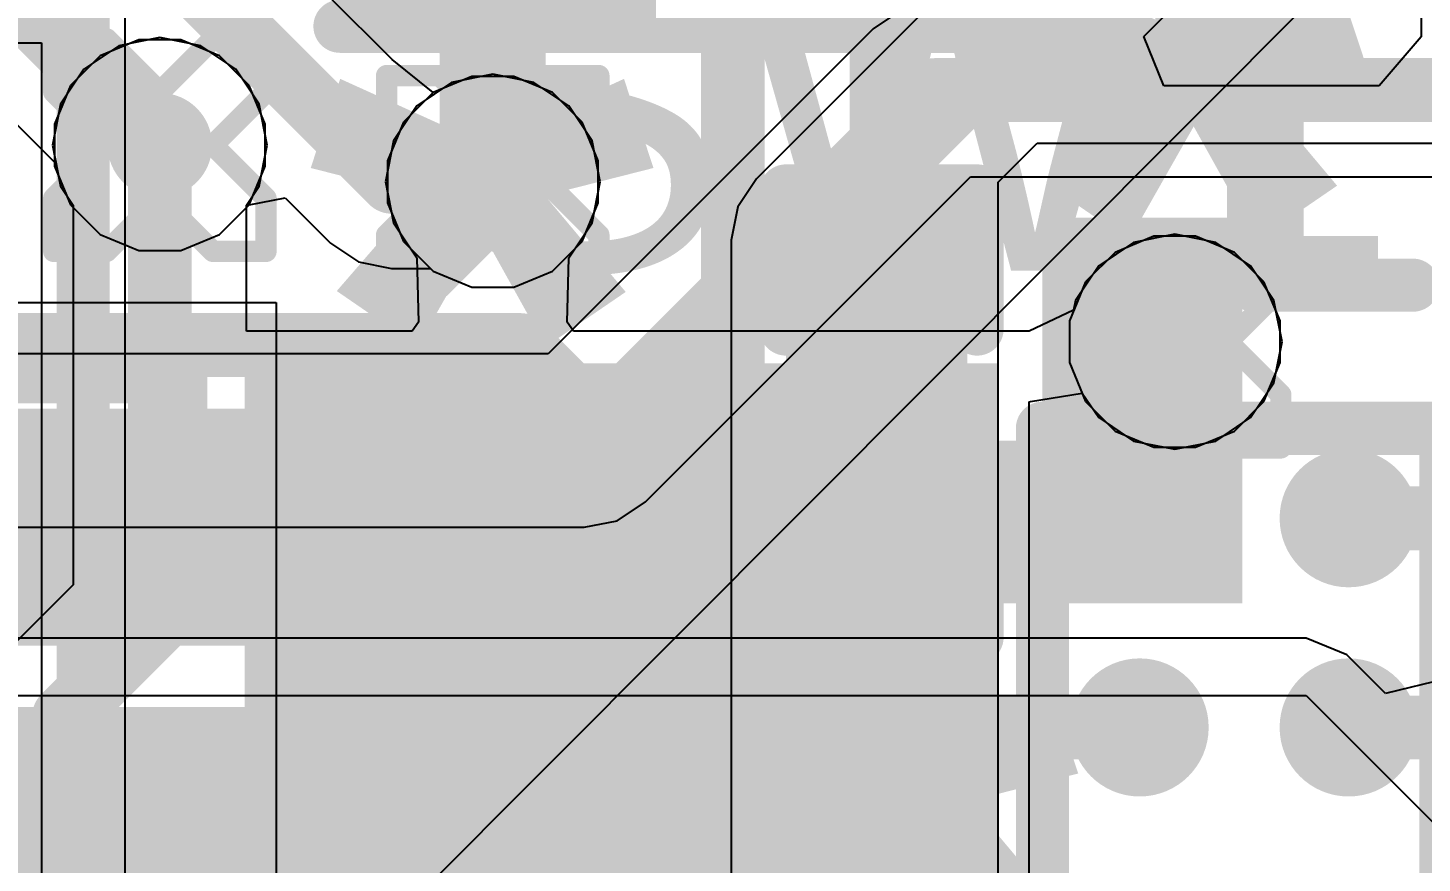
# Model space of a CAD drawing. Header units: inches. Extents: x 3 to 215, y 2 to 215.
# Drawn here: x 3.6196 to 3.7509, y 3.1812 to 3.2598 of the extents above; entities that cross this region are included whole.
import ezdxf

# ---------------------------------------------------------------- set-up
doc = ezdxf.new("R2010")
doc.units = ezdxf.units.IN
doc.header["$MEASUREMENT"] = 0
for name, color, linetype in [('Board_Outline', 56, 'Continuous'), ('Bottom Layer', 5, 'Continuous'), ('Bottom Overlay', 54, 'Continuous'), ('Bottom Paste', 16, 'Continuous'), ('Bottom Solder', 6, 'Continuous'), ('Drill Drawing', 1, 'Continuous'), ('Layer 1', 16, 'Continuous'), ('Layer 2', 76, 'Continuous'), ('Top Layer', 1, 'Continuous'), ('Top Overlay', 2, 'Continuous'), ('Top Paste', 8, 'Continuous'), ('Top Solder', 216, 'Continuous'), ('Via Holes', 16, 'Continuous')]:
    doc.layers.add(name, color=color, linetype=linetype)
doc.styles.add('Arial', font='', dxfattribs={"height": 0.2})
doc.styles.add('Arial_Bold', font='', dxfattribs={"height": 0.2})
doc.styles.get('Arial').set_extended_font_data('Arial')
doc.styles.get('Arial_Bold').set_extended_font_data('Arial', bold=True)

# ---------------------------------------------------------------- blocks, each defined once
blk = doc.blocks.new('TYPEC_312DSS_ACP16_1')
at = {"layer": 'Top Layer'}
blk.add_hatch(color=1, dxfattribs=at).paths.add_polyline_path([(0.16339, 0.03808), (0.16339, 0.10501), (0.23031, 0.10501), (0.23031, 0.03808)])
at = {"layer": 'Top Paste'}
blk.add_hatch(color=8, dxfattribs=at).paths.add_polyline_path([(0.16339, 0.03808), (0.16339, 0.10501), (0.23031, 0.10501), (0.23031, 0.03808)])
at = {"layer": 'Top Solder'}
blk.add_hatch(color=216, dxfattribs=at).paths.add_polyline_path([(0.16142, 0.03612), (0.16142, 0.10698), (0.23228, 0.10698), (0.23228, 0.03612)])
blk = doc.blocks.new('R_667799_3')
at = {"layer": 'Top Overlay'}
for points in [[(0.069, -0.084, 0.005, 0.005, 0), (0.069, -0.069, 0.005, 0.005, 0)], [(0.069, -0.084, 0.005, 0.005, 0), (-0.069, -0.084, 0.005, 0.005, 0)]]:
    blk.add_lwpolyline(points, format="xyseb", dxfattribs=at)
for points in [[(0.06775, -0.069, 0.0025, 0.0025, 1), (0.07025, -0.069, 0.0025, 0.0025, 1)], [(0.06775, -0.084, 0.0025, 0.0025, 1), (0.07025, -0.084, 0.0025, 0.0025, 1)], [(0.06775, -0.084, 0.0025, 0.0025, 1), (0.07025, -0.084, 0.0025, 0.0025, 1)]]:
    blk.add_lwpolyline(points, format="xyseb", close=True, dxfattribs=at)
blk = doc.blocks.new('S____SOT_6_B_6')
at = {"layer": 'Bottom Overlay'}
blk.add_lwpolyline([(0.028, 0.061, 0.005, 0.005, 0), (-0.032, 0.061, 0.005, 0.005, 0)], format="xyseb", dxfattribs=at)
for points in [[(-0.03325, 0.061, 0.0025, 0.0025, 1), (-0.03075, 0.061, 0.0025, 0.0025, 1)], [(0.02675, 0.061, 0.0025, 0.0025, 1), (0.02925, 0.061, 0.0025, 0.0025, 1)]]:
    blk.add_lwpolyline(points, format="xyseb", close=True, dxfattribs=at)
blk = doc.blocks.new('8_DSBGA_B_7')
at = {"layer": 'Bottom Layer'}
h = blk.add_hatch(color=5, dxfattribs=at)
edge = h.paths.add_edge_path()
edge.add_arc((-0.00984, -0.00984), 0.00453, 0, 360)
h = blk.add_hatch(color=5, dxfattribs=at)
edge = h.paths.add_edge_path()
edge.add_arc((0.00984, -0.00984), 0.00453, 0, 360)
h = blk.add_hatch(color=5, dxfattribs=at)
edge = h.paths.add_edge_path()
edge.add_arc((-0.00984, -0.02953), 0.00453, 0, 360)
h = blk.add_hatch(color=5, dxfattribs=at)
edge = h.paths.add_edge_path()
edge.add_arc((0.00984, -0.02953), 0.00453, 0, 360)
at = {"layer": 'Bottom Paste'}
h = blk.add_hatch(color=16, dxfattribs=at)
edge = h.paths.add_edge_path()
edge.add_arc((-0.00984, -0.00984), 0.00453, 0, 360)
h = blk.add_hatch(color=16, dxfattribs=at)
edge = h.paths.add_edge_path()
edge.add_arc((0.00984, -0.00984), 0.00453, 0, 360)
h = blk.add_hatch(color=16, dxfattribs=at)
edge = h.paths.add_edge_path()
edge.add_arc((-0.00984, -0.02953), 0.00453, 0, 360)
h = blk.add_hatch(color=16, dxfattribs=at)
edge = h.paths.add_edge_path()
edge.add_arc((0.00984, -0.02953), 0.00453, 0, 360)
at = {"layer": 'Bottom Solder'}
h = blk.add_hatch(color=6, dxfattribs=at)
edge = h.paths.add_edge_path()
edge.add_arc((-0.00984, -0.00984), 0.0065, 0, 360)
h = blk.add_hatch(color=6, dxfattribs=at)
edge = h.paths.add_edge_path()
edge.add_arc((0.00984, -0.00984), 0.0065, 0, 360)
h = blk.add_hatch(color=6, dxfattribs=at)
edge = h.paths.add_edge_path()
edge.add_arc((-0.00984, -0.02953), 0.0065, 0, 360)
h = blk.add_hatch(color=6, dxfattribs=at)
edge = h.paths.add_edge_path()
edge.add_arc((0.00984, -0.02953), 0.0065, 0, 360)
at = {"layer": 'Bottom Overlay'}
for points in [[(-0.019, 0.039, 0.005, 0.005, 0), (-0.019, -0.038, 0.005, 0.005, 0)], [(0.019, 0.039, 0.005, 0.005, 0), (0.019, -0.038, 0.005, 0.005, 0)], [(0.019, -0.038, 0.005, 0.005, 0), (-0.019, -0.038, 0.005, 0.005, 0)]]:
    blk.add_lwpolyline(points, format="xyseb", dxfattribs=at)
for points in [[(-0.02025, -0.038, 0.0025, 0.0025, 1), (-0.01775, -0.038, 0.0025, 0.0025, 1)], [(-0.02025, -0.038, 0.0025, 0.0025, 1), (-0.01775, -0.038, 0.0025, 0.0025, 1)], [(0.01775, -0.038, 0.0025, 0.0025, 1), (0.02025, -0.038, 0.0025, 0.0025, 1)], [(0.01775, -0.038, 0.0025, 0.0025, 1), (0.02025, -0.038, 0.0025, 0.0025, 1)]]:
    blk.add_lwpolyline(points, format="xyseb", close=True, dxfattribs=at)
blk = doc.blocks.new('WSON_6_2_2__B_14')
at = {"layer": 'Bottom Layer'}
for points in [[(0.02953, 0.0315), (0.04724, 0.0315), (0.04724, 0.01969), (0.02953, 0.01969)], [(0.02953, 0.00591), (0.04724, 0.00591), (0.04724, -0.00591), (0.02953, -0.00591)]]:
    blk.add_hatch(color=5, dxfattribs=at).paths.add_polyline_path(points)
at = {"layer": 'Bottom Paste'}
for points in [[(0.02953, 0.0315), (0.04724, 0.0315), (0.04724, 0.01969), (0.02953, 0.01969)], [(0.02953, 0.00591), (0.04724, 0.00591), (0.04724, -0.00591), (0.02953, -0.00591)]]:
    blk.add_hatch(color=16, dxfattribs=at).paths.add_polyline_path(points)
at = {"layer": 'Bottom Solder'}
for points in [[(0.02553, 0.0355), (0.05124, 0.0355), (0.05124, 0.01569), (0.02553, 0.01569)], [(0.02553, 0.00991), (0.05124, 0.00991), (0.05124, -0.00991), (0.02553, -0.00991)]]:
    blk.add_hatch(color=6, dxfattribs=at).paths.add_polyline_path(points)
at = {"layer": 'Bottom Overlay'}
for points in [[(-0.041, 0.041, 0.005, 0.005, 0), (0.041, 0.041, 0.005, 0.005, 0)], [(0.041, 0.03706, 0.005, 0.005, 0), (0.041, 0.041, 0.005, 0.005, 0)]]:
    blk.add_lwpolyline(points, format="xyseb", dxfattribs=at)
for points in [[(0.03975, 0.041, 0.0025, 0.0025, 1), (0.04225, 0.041, 0.0025, 0.0025, 1)], [(0.03975, 0.041, 0.0025, 0.0025, 1), (0.04225, 0.041, 0.0025, 0.0025, 1)], [(0.03975, 0.03706, 0.0025, 0.0025, 1), (0.04225, 0.03706, 0.0025, 0.0025, 1)]]:
    blk.add_lwpolyline(points, format="xyseb", close=True, dxfattribs=at)
blk = doc.blocks.new('ESP32_C3_MINI_1_H4_16')
at = {"layer": 'Board_Outline'}
for p, q in [((-0.26378, 0.43701), (-0.26378, -0.22441)), ((-0.25591, -0.21654), (-0.25591, 0.42913)), ((0.25591, -0.21654), (-0.25591, -0.21654))]:
    blk.add_line(p, q, dxfattribs=at)
at = {"layer": 'Top Overlay'}
blk.add_lwpolyline([(-0.25984, -0.22047, 0.005, 0.005, 0), (-0.25984, 0.43307, 0.005, 0.005, 0)], format="xyseb", dxfattribs=at)
at = {"layer": 'Top Solder'}
blk.add_line((-0.10937, 0.04615), (-211.38339, -211.70645), dxfattribs=at)
blk = doc.blocks.new('CAP_0201_B_43')
at = {"layer": 'Bottom Layer'}
for points in [[(-0.01772, 0.00591), (-0.00591, 0.00591), (-0.00591, -0.00591), (-0.01772, -0.00591)], [(0.00591, 0.00591), (0.01772, 0.00591), (0.01772, -0.00591), (0.00591, -0.00591)]]:
    blk.add_hatch(color=5, dxfattribs=at).paths.add_polyline_path(points)
at = {"layer": 'Bottom Paste'}
for points in [[(-0.01772, 0.00591), (-0.00591, 0.00591), (-0.00591, -0.00591), (-0.01772, -0.00591)], [(0.00591, 0.00591), (0.01772, 0.00591), (0.01772, -0.00591), (0.00591, -0.00591)]]:
    blk.add_hatch(color=16, dxfattribs=at).paths.add_polyline_path(points)
at = {"layer": 'Bottom Solder'}
for points in [[(-0.01988, 0.00807), (-0.00374, 0.00807), (-0.00374, -0.00807), (-0.01988, -0.00807)], [(0.00374, 0.00807), (0.01988, 0.00807), (0.01988, -0.00807), (0.00374, -0.00807)]]:
    blk.add_hatch(color=6, dxfattribs=at).paths.add_polyline_path(points)
at = {"layer": 'Bottom Overlay'}
for points in [[(-0.021, -0.009, 0.005, 0.005, 0), (-0.021, 0.009, 0.005, 0.005, 0)], [(-0.008, 0.009, 0.005, 0.005, 0), (-0.021, 0.009, 0.005, 0.005, 0)], [(0.021, 0.009, 0.005, 0.005, 0), (0.008, 0.009, 0.005, 0.005, 0)], [(0.021, -0.009, 0.005, 0.005, 0), (0.021, 0.009, 0.005, 0.005, 0)], [(-0.008, -0.009, 0.005, 0.005, 0), (-0.021, -0.009, 0.005, 0.005, 0)], [(0.021, -0.009, 0.005, 0.005, 0), (0.008, -0.009, 0.005, 0.005, 0)]]:
    blk.add_lwpolyline(points, format="xyseb", dxfattribs=at)
for points in [[(-0.02225, 0.009, 0.0025, 0.0025, 1), (-0.01975, 0.009, 0.0025, 0.0025, 1)], [(-0.02225, 0.009, 0.0025, 0.0025, 1), (-0.01975, 0.009, 0.0025, 0.0025, 1)], [(-0.00925, 0.009, 0.0025, 0.0025, 1), (-0.00675, 0.009, 0.0025, 0.0025, 1)], [(0.00675, 0.009, 0.0025, 0.0025, 1), (0.00925, 0.009, 0.0025, 0.0025, 1)], [(0.01975, 0.009, 0.0025, 0.0025, 1), (0.02225, 0.009, 0.0025, 0.0025, 1)], [(0.01975, 0.009, 0.0025, 0.0025, 1), (0.02225, 0.009, 0.0025, 0.0025, 1)], [(-0.02225, -0.009, 0.0025, 0.0025, 1), (-0.01975, -0.009, 0.0025, 0.0025, 1)], [(-0.02225, -0.009, 0.0025, 0.0025, 1), (-0.01975, -0.009, 0.0025, 0.0025, 1)], [(-0.00925, -0.009, 0.0025, 0.0025, 1), (-0.00675, -0.009, 0.0025, 0.0025, 1)], [(0.00675, -0.009, 0.0025, 0.0025, 1), (0.00925, -0.009, 0.0025, 0.0025, 1)], [(0.01975, -0.009, 0.0025, 0.0025, 1), (0.02225, -0.009, 0.0025, 0.0025, 1)], [(0.01975, -0.009, 0.0025, 0.0025, 1), (0.02225, -0.009, 0.0025, 0.0025, 1)]]:
    blk.add_lwpolyline(points, format="xyseb", close=True, dxfattribs=at)
blk = doc.blocks.new('CAP_0201_B_46')
at = {"layer": 'Bottom Layer'}
for points in [[(-0.01772, 0.00591), (-0.00591, 0.00591), (-0.00591, -0.00591), (-0.01772, -0.00591)], [(0.00591, 0.00591), (0.01772, 0.00591), (0.01772, -0.00591), (0.00591, -0.00591)]]:
    blk.add_hatch(color=5, dxfattribs=at).paths.add_polyline_path(points)
at = {"layer": 'Bottom Paste'}
for points in [[(-0.01772, 0.00591), (-0.00591, 0.00591), (-0.00591, -0.00591), (-0.01772, -0.00591)], [(0.00591, 0.00591), (0.01772, 0.00591), (0.01772, -0.00591), (0.00591, -0.00591)]]:
    blk.add_hatch(color=16, dxfattribs=at).paths.add_polyline_path(points)
at = {"layer": 'Bottom Solder'}
for points in [[(-0.01988, 0.00807), (-0.00374, 0.00807), (-0.00374, -0.00807), (-0.01988, -0.00807)], [(0.00374, 0.00807), (0.01988, 0.00807), (0.01988, -0.00807), (0.00374, -0.00807)]]:
    blk.add_hatch(color=6, dxfattribs=at).paths.add_polyline_path(points)
at = {"layer": 'Bottom Overlay'}
for points in [[(-0.021, 0.009, 0.005, 0.005, 0), (-0.008, 0.009, 0.005, 0.005, 0)], [(-0.021, 0.009, 0.005, 0.005, 0), (-0.021, -0.009, 0.005, 0.005, 0)], [(0.008, 0.009, 0.005, 0.005, 0), (0.021, 0.009, 0.005, 0.005, 0)], [(0.021, 0.009, 0.005, 0.005, 0), (0.021, -0.009, 0.005, 0.005, 0)], [(-0.021, -0.009, 0.005, 0.005, 0), (-0.008, -0.009, 0.005, 0.005, 0)], [(0.008, -0.009, 0.005, 0.005, 0), (0.021, -0.009, 0.005, 0.005, 0)]]:
    blk.add_lwpolyline(points, format="xyseb", dxfattribs=at)
for points in [[(-0.02225, 0.009, 0.0025, 0.0025, 1), (-0.01975, 0.009, 0.0025, 0.0025, 1)], [(-0.02225, 0.009, 0.0025, 0.0025, 1), (-0.01975, 0.009, 0.0025, 0.0025, 1)], [(-0.00925, 0.009, 0.0025, 0.0025, 1), (-0.00675, 0.009, 0.0025, 0.0025, 1)], [(0.00675, 0.009, 0.0025, 0.0025, 1), (0.00925, 0.009, 0.0025, 0.0025, 1)], [(0.01975, 0.009, 0.0025, 0.0025, 1), (0.02225, 0.009, 0.0025, 0.0025, 1)], [(0.01975, 0.009, 0.0025, 0.0025, 1), (0.02225, 0.009, 0.0025, 0.0025, 1)], [(-0.02225, -0.009, 0.0025, 0.0025, 1), (-0.01975, -0.009, 0.0025, 0.0025, 1)], [(-0.02225, -0.009, 0.0025, 0.0025, 1), (-0.01975, -0.009, 0.0025, 0.0025, 1)], [(-0.00925, -0.009, 0.0025, 0.0025, 1), (-0.00675, -0.009, 0.0025, 0.0025, 1)], [(0.00675, -0.009, 0.0025, 0.0025, 1), (0.00925, -0.009, 0.0025, 0.0025, 1)], [(0.01975, -0.009, 0.0025, 0.0025, 1), (0.02225, -0.009, 0.0025, 0.0025, 1)], [(0.01975, -0.009, 0.0025, 0.0025, 1), (0.02225, -0.009, 0.0025, 0.0025, 1)]]:
    blk.add_lwpolyline(points, format="xyseb", close=True, dxfattribs=at)

msp = doc.modelspace()

# ---------------------------------------------------------------- hatches: boundary and pattern name
at = {"layer": 'Bottom Layer'}
h = msp.add_hatch(color=5, dxfattribs=at)
edge = h.paths.add_edge_path()
edge.add_arc((3.63204, 3.24881), 0.00492, 0, 360)
h = msp.add_hatch(color=5, dxfattribs=at)
edge = h.paths.add_edge_path()
edge.add_arc((3.66339, 3.24536), 0.00492, 0, 360)
for points in [[(3.71516, 3.20568), (3.734, 3.20568), (3.734, 3.242), (3.71516, 3.242)], [(3.69401, 3.20568), (3.725, 3.20568), (3.725, 3.221), (3.69401, 3.221)]]:
    msp.add_hatch(color=5, dxfattribs=at).paths.add_polyline_path(points)
h = msp.add_hatch(color=5, dxfattribs=at)
edge = h.paths.add_edge_path()
edge.add_arc((3.72762, 3.23031), 0.00492, 0, 360)
at = {"layer": 'Layer 1'}
h = msp.add_hatch(color=16, dxfattribs=at)
edge = h.paths.add_edge_path()
edge.add_arc((3.63204, 3.24881), 0.00492, 0, 360)
h = msp.add_hatch(color=16, dxfattribs=at)
edge = h.paths.add_edge_path()
edge.add_arc((3.66339, 3.24536), 0.00492, 0, 360)
h = msp.add_hatch(color=16, dxfattribs=at)
edge = h.paths.add_edge_path()
edge.add_arc((3.72762, 3.23031), 0.00492, 0, 360)
at = {"layer": 'Layer 2'}
h = msp.add_hatch(color=76, dxfattribs=at)
edge = h.paths.add_edge_path()
edge.add_arc((3.63204, 3.24881), 0.00492, 0, 360)
h = msp.add_hatch(color=76, dxfattribs=at)
edge = h.paths.add_edge_path()
edge.add_arc((3.66339, 3.24536), 0.00492, 0, 360)
h = msp.add_hatch(color=76, dxfattribs=at)
edge = h.paths.add_edge_path()
edge.add_arc((3.72762, 3.23031), 0.00492, 0, 360)
at = {"layer": 'Top Layer'}
h = msp.add_hatch(color=1, dxfattribs=at)
edge = h.paths.add_edge_path()
edge.add_arc((3.63204, 3.24881), 0.00492, 0, 360)
h = msp.add_hatch(color=1, dxfattribs=at)
edge = h.paths.add_edge_path()
edge.add_arc((3.66339, 3.24536), 0.00492, 0, 360)
h = msp.add_hatch(color=1, dxfattribs=at)
edge = h.paths.add_edge_path()
edge.add_arc((3.72762, 3.23031), 0.00492, 0, 360)
at = {"layer": 'Via Holes'}
h = msp.add_hatch(color=7, dxfattribs=at)
edge = h.paths.add_edge_path()
edge.add_arc((3.63204, 3.24881), 0.00394, 0, 360)
h = msp.add_hatch(color=7, dxfattribs=at)
edge = h.paths.add_edge_path()
edge.add_arc((3.66339, 3.24536), 0.00394, 0, 360)
h = msp.add_hatch(color=7, dxfattribs=at)
edge = h.paths.add_edge_path()
edge.add_arc((3.72762, 3.23031), 0.00394, 0, 360)

# ---------------------------------------------------------------- linework, layer by layer
at = {"layer": 'Bottom Layer'}
for p, q in [((3.537, 3.234), (3.643, 3.234)), ((3.643, 3.234), (3.643, 3.148))]:
    msp.add_line(p, q, dxfattribs=at)
for points in [[(3.686, 3.196, 0.006, 0.006, 0), (3.686, 3.30296, 0.006, 0.006, 0)], [(3.66339, 3.24536, 0.01, 0.01, 0), (3.66339, 3.27814, 0.01, 0.01, 0)], [(3.70001, 3.23531, 0.006, 0.006, 0), (3.70001, 3.26485, 0.006, 0.006, 0)], [(3.616, 3.23, 0.006, 0.006, 0), (3.666, 3.23, 0.006, 0.006, 0)], [(3.666, 3.23, 0.006, 0.006, 0), (3.673, 3.223, 0.006, 0.006, 0)], [(3.72498, 3.22851, 0.006, 0.006, 0), (3.7257, 3.22923, 0.006, 0.006, 0)], [(3.72498, 3.21921, 0.006, 0.006, 0), (3.72498, 3.22851, 0.006, 0.006, 0)], [(3.673, 3.20319, 0.006, 0.006, 0), (3.673, 3.223, 0.006, 0.006, 0)], [(3.7249, 3.21913, 0.006, 0.006, 0), (3.72498, 3.21921, 0.006, 0.006, 0)], [(3.7249, 3.21227, 0.006, 0.006, 0), (3.7249, 3.21913, 0.006, 0.006, 0)], [(3.744, 3.21368, 0.006, 0.006, 0), (3.77032, 3.21368, 0.006, 0.006, 0)], [(3.60728, 3.21159, 0.006, 0.006, 0), (3.62817, 3.21159, 0.006, 0.006, 0)], [(3.62817, 3.21159, 0.006, 0.006, 0), (3.62857, 3.212, 0.006, 0.006, 0)], [(3.63139, 3.21159, 0.006, 0.006, 0), (3.63228, 3.2107, 0.006, 0.006, 0)], [(3.6557, 3.2107, 0.006, 0.006, 0), (3.657, 3.212, 0.006, 0.006, 0)], [(3.70601, 3.21169, 0.006, 0.006, 0), (3.72431, 3.21169, 0.006, 0.006, 0)], [(3.72431, 3.21169, 0.006, 0.006, 0), (3.7249, 3.21227, 0.006, 0.006, 0)], [(3.63228, 3.2107, 0.006, 0.006, 0), (3.6557, 3.2107, 0.006, 0.006, 0)], [(3.656, 3.18619, 0.006, 0.006, 0), (3.673, 3.20319, 0.006, 0.006, 0)], [(3.686, 3.196, 0.006, 0.006, 0), (3.688, 3.194, 0.006, 0.006, 0)], [(3.65441, 3.16041, 0.006, 0.006, 0), (3.688, 3.194, 0.006, 0.006, 0)], [(3.688, 3.194, 0.006, 0.006, 0), (3.72431, 3.194, 0.006, 0.006, 0)], [(3.744, 3.194, 0.006, 0.006, 0), (3.762, 3.194, 0.006, 0.006, 0)], [(3.65609, 3.18609, 0.006, 0.006, 0), (3.657, 3.187, 0.006, 0.006, 0)], [(3.63139, 3.186, 0.006, 0.006, 0), (3.63148, 3.18609, 0.006, 0.006, 0)], [(3.63148, 3.18609, 0.006, 0.006, 0), (3.65609, 3.18609, 0.006, 0.006, 0)]]:
    msp.add_lwpolyline(points, format="xyseb", dxfattribs=at)
for points in [[(3.66089, 3.24536, 0.005, 0.005, 1), (3.66589, 3.24536, 0.005, 0.005, 1)], [(3.69851, 3.23531, 0.003, 0.003, 1), (3.70151, 3.23531, 0.003, 0.003, 1)], [(3.6645, 3.23, 0.003, 0.003, 1), (3.6675, 3.23, 0.003, 0.003, 1)], [(3.6645, 3.23, 0.003, 0.003, 1), (3.6675, 3.23, 0.003, 0.003, 1)], [(3.7242, 3.22923, 0.003, 0.003, 1), (3.7272, 3.22923, 0.003, 0.003, 1)], [(3.72348, 3.22851, 0.003, 0.003, 1), (3.72648, 3.22851, 0.003, 0.003, 1)], [(3.72348, 3.22851, 0.003, 0.003, 1), (3.72648, 3.22851, 0.003, 0.003, 1)], [(3.6715, 3.223, 0.003, 0.003, 1), (3.6745, 3.223, 0.003, 0.003, 1)], [(3.6715, 3.223, 0.003, 0.003, 1), (3.6745, 3.223, 0.003, 0.003, 1)], [(3.7234, 3.21913, 0.003, 0.003, 1), (3.7264, 3.21913, 0.003, 0.003, 1)], [(3.7234, 3.21913, 0.003, 0.003, 1), (3.7264, 3.21913, 0.003, 0.003, 1)], [(3.72348, 3.21921, 0.003, 0.003, 1), (3.72648, 3.21921, 0.003, 0.003, 1)], [(3.72348, 3.21921, 0.003, 0.003, 1), (3.72648, 3.21921, 0.003, 0.003, 1)], [(3.7425, 3.21368, 0.003, 0.003, 1), (3.7455, 3.21368, 0.003, 0.003, 1)], [(3.62667, 3.21159, 0.003, 0.003, 1), (3.62967, 3.21159, 0.003, 0.003, 1)], [(3.62667, 3.21159, 0.003, 0.003, 1), (3.62967, 3.21159, 0.003, 0.003, 1)], [(3.62707, 3.212, 0.003, 0.003, 1), (3.63007, 3.212, 0.003, 0.003, 1)], [(3.62989, 3.21159, 0.003, 0.003, 1), (3.63289, 3.21159, 0.003, 0.003, 1)], [(3.6555, 3.212, 0.003, 0.003, 1), (3.6585, 3.212, 0.003, 0.003, 1)], [(3.70451, 3.21169, 0.003, 0.003, 1), (3.70751, 3.21169, 0.003, 0.003, 1)], [(3.72282, 3.21169, 0.003, 0.003, 1), (3.72581, 3.21169, 0.003, 0.003, 1)], [(3.72282, 3.21169, 0.003, 0.003, 1), (3.72581, 3.21169, 0.003, 0.003, 1)], [(3.7234, 3.21227, 0.003, 0.003, 1), (3.7264, 3.21227, 0.003, 0.003, 1)], [(3.7234, 3.21227, 0.003, 0.003, 1), (3.7264, 3.21227, 0.003, 0.003, 1)], [(3.63078, 3.2107, 0.003, 0.003, 1), (3.63378, 3.2107, 0.003, 0.003, 1)], [(3.63078, 3.2107, 0.003, 0.003, 1), (3.63378, 3.2107, 0.003, 0.003, 1)], [(3.6542, 3.2107, 0.003, 0.003, 1), (3.6572, 3.2107, 0.003, 0.003, 1)], [(3.6542, 3.2107, 0.003, 0.003, 1), (3.6572, 3.2107, 0.003, 0.003, 1)], [(3.6715, 3.20319, 0.003, 0.003, 1), (3.6745, 3.20319, 0.003, 0.003, 1)], [(3.6715, 3.20319, 0.003, 0.003, 1), (3.6745, 3.20319, 0.003, 0.003, 1)], [(3.6845, 3.196, 0.003, 0.003, 1), (3.6875, 3.196, 0.003, 0.003, 1)], [(3.6845, 3.196, 0.003, 0.003, 1), (3.6875, 3.196, 0.003, 0.003, 1)], [(3.6865, 3.194, 0.003, 0.003, 1), (3.6895, 3.194, 0.003, 0.003, 1)], [(3.6865, 3.194, 0.003, 0.003, 1), (3.6895, 3.194, 0.003, 0.003, 1)], [(3.6865, 3.194, 0.003, 0.003, 1), (3.6895, 3.194, 0.003, 0.003, 1)], [(3.72282, 3.194, 0.003, 0.003, 1), (3.72581, 3.194, 0.003, 0.003, 1)], [(3.7425, 3.194, 0.003, 0.003, 1), (3.7455, 3.194, 0.003, 0.003, 1)], [(3.6555, 3.187, 0.003, 0.003, 1), (3.6585, 3.187, 0.003, 0.003, 1)], [(3.62989, 3.186, 0.003, 0.003, 1), (3.63289, 3.186, 0.003, 0.003, 1)], [(3.62998, 3.18609, 0.003, 0.003, 1), (3.63298, 3.18609, 0.003, 0.003, 1)], [(3.62998, 3.18609, 0.003, 0.003, 1), (3.63298, 3.18609, 0.003, 0.003, 1)], [(3.6545, 3.18619, 0.003, 0.003, 1), (3.6575, 3.18619, 0.003, 0.003, 1)], [(3.65459, 3.18609, 0.003, 0.003, 1), (3.65759, 3.18609, 0.003, 0.003, 1)], [(3.65459, 3.18609, 0.003, 0.003, 1), (3.65759, 3.18609, 0.003, 0.003, 1)]]:
    msp.add_lwpolyline(points, format="xyseb", close=True, dxfattribs=at)
at = {"layer": 'Drill Drawing'}
for points in [[(3.62204, 3.25381, 0.002, 0.002, 0), (3.62204, 3.25881, 0.002, 0.002, 0)], [(3.62204, 3.25881, 0.002, 0.002, 0), (3.62704, 3.25881, 0.002, 0.002, 0)], [(3.62704, 3.25881, 0.002, 0.002, 0), (3.63204, 3.25381, 0.002, 0.002, 0)], [(3.63204, 3.25381, 0.002, 0.002, 0), (3.63704, 3.25881, 0.002, 0.002, 0)], [(3.63704, 3.25881, 0.002, 0.002, 0), (3.64204, 3.25881, 0.002, 0.002, 0)], [(3.64204, 3.25381, 0.002, 0.002, 0), (3.64204, 3.25881, 0.002, 0.002, 0)], [(3.65339, 3.25036, 0.002, 0.002, 0), (3.65339, 3.25536, 0.002, 0.002, 0)], [(3.65339, 3.25536, 0.002, 0.002, 0), (3.65839, 3.25536, 0.002, 0.002, 0)], [(3.65839, 3.25536, 0.002, 0.002, 0), (3.66339, 3.25036, 0.002, 0.002, 0)], [(3.66339, 3.25036, 0.002, 0.002, 0), (3.66839, 3.25536, 0.002, 0.002, 0)], [(3.66839, 3.25536, 0.002, 0.002, 0), (3.67339, 3.25536, 0.002, 0.002, 0)], [(3.67339, 3.25036, 0.002, 0.002, 0), (3.67339, 3.25536, 0.002, 0.002, 0)], [(3.62204, 3.25381, 0.002, 0.002, 0), (3.62704, 3.24881, 0.002, 0.002, 0)], [(3.63704, 3.24881, 0.002, 0.002, 0), (3.64204, 3.25381, 0.002, 0.002, 0)], [(3.65339, 3.25036, 0.002, 0.002, 0), (3.65839, 3.24536, 0.002, 0.002, 0)], [(3.66839, 3.24536, 0.002, 0.002, 0), (3.67339, 3.25036, 0.002, 0.002, 0)], [(3.62204, 3.24381, 0.002, 0.002, 0), (3.62704, 3.24881, 0.002, 0.002, 0)], [(3.63704, 3.24881, 0.002, 0.002, 0), (3.64204, 3.24381, 0.002, 0.002, 0)], [(3.65339, 3.24036, 0.002, 0.002, 0), (3.65839, 3.24536, 0.002, 0.002, 0)], [(3.66839, 3.24536, 0.002, 0.002, 0), (3.67339, 3.24036, 0.002, 0.002, 0)], [(3.62204, 3.23881, 0.002, 0.002, 0), (3.62204, 3.24381, 0.002, 0.002, 0)], [(3.62704, 3.23881, 0.002, 0.002, 0), (3.63204, 3.24381, 0.002, 0.002, 0)], [(3.63204, 3.24381, 0.002, 0.002, 0), (3.63704, 3.23881, 0.002, 0.002, 0)], [(3.64204, 3.23881, 0.002, 0.002, 0), (3.64204, 3.24381, 0.002, 0.002, 0)], [(3.65339, 3.23536, 0.002, 0.002, 0), (3.65339, 3.24036, 0.002, 0.002, 0)], [(3.65839, 3.23536, 0.002, 0.002, 0), (3.66339, 3.24036, 0.002, 0.002, 0)], [(3.66339, 3.24036, 0.002, 0.002, 0), (3.66839, 3.23536, 0.002, 0.002, 0)], [(3.67339, 3.23536, 0.002, 0.002, 0), (3.67339, 3.24036, 0.002, 0.002, 0)], [(3.71762, 3.23531, 0.002, 0.002, 0), (3.71762, 3.24031, 0.002, 0.002, 0)], [(3.71762, 3.24031, 0.002, 0.002, 0), (3.72262, 3.24031, 0.002, 0.002, 0)], [(3.72262, 3.24031, 0.002, 0.002, 0), (3.72762, 3.23531, 0.002, 0.002, 0)], [(3.72762, 3.23531, 0.002, 0.002, 0), (3.73262, 3.24031, 0.002, 0.002, 0)], [(3.73262, 3.24031, 0.002, 0.002, 0), (3.73762, 3.24031, 0.002, 0.002, 0)], [(3.73762, 3.23531, 0.002, 0.002, 0), (3.73762, 3.24031, 0.002, 0.002, 0)], [(3.62204, 3.23881, 0.002, 0.002, 0), (3.62704, 3.23881, 0.002, 0.002, 0)], [(3.63704, 3.23881, 0.002, 0.002, 0), (3.64204, 3.23881, 0.002, 0.002, 0)], [(3.65339, 3.23536, 0.002, 0.002, 0), (3.65839, 3.23536, 0.002, 0.002, 0)], [(3.66839, 3.23536, 0.002, 0.002, 0), (3.67339, 3.23536, 0.002, 0.002, 0)], [(3.71762, 3.23531, 0.002, 0.002, 0), (3.72262, 3.23031, 0.002, 0.002, 0)], [(3.73262, 3.23031, 0.002, 0.002, 0), (3.73762, 3.23531, 0.002, 0.002, 0)], [(3.71762, 3.22531, 0.002, 0.002, 0), (3.72262, 3.23031, 0.002, 0.002, 0)], [(3.73262, 3.23031, 0.002, 0.002, 0), (3.73762, 3.22531, 0.002, 0.002, 0)], [(3.71762, 3.22031, 0.002, 0.002, 0), (3.71762, 3.22531, 0.002, 0.002, 0)], [(3.72262, 3.22031, 0.002, 0.002, 0), (3.72762, 3.22531, 0.002, 0.002, 0)], [(3.72762, 3.22531, 0.002, 0.002, 0), (3.73262, 3.22031, 0.002, 0.002, 0)], [(3.73762, 3.22031, 0.002, 0.002, 0), (3.73762, 3.22531, 0.002, 0.002, 0)], [(3.71762, 3.22031, 0.002, 0.002, 0), (3.72262, 3.22031, 0.002, 0.002, 0)], [(3.73262, 3.22031, 0.002, 0.002, 0), (3.73762, 3.22031, 0.002, 0.002, 0)]]:
    msp.add_lwpolyline(points, format="xyseb", dxfattribs=at)
for points in [[(3.62154, 3.25881, 0.001, 0.001, 1), (3.62254, 3.25881, 0.001, 0.001, 1)], [(3.62154, 3.25881, 0.001, 0.001, 1), (3.62254, 3.25881, 0.001, 0.001, 1)], [(3.62654, 3.25881, 0.001, 0.001, 1), (3.62754, 3.25881, 0.001, 0.001, 1)], [(3.62654, 3.25881, 0.001, 0.001, 1), (3.62754, 3.25881, 0.001, 0.001, 1)], [(3.63654, 3.25881, 0.001, 0.001, 1), (3.63754, 3.25881, 0.001, 0.001, 1)], [(3.63654, 3.25881, 0.001, 0.001, 1), (3.63754, 3.25881, 0.001, 0.001, 1)], [(3.64154, 3.25881, 0.001, 0.001, 1), (3.64254, 3.25881, 0.001, 0.001, 1)], [(3.64154, 3.25881, 0.001, 0.001, 1), (3.64254, 3.25881, 0.001, 0.001, 1)], [(3.65289, 3.25536, 0.001, 0.001, 1), (3.65389, 3.25536, 0.001, 0.001, 1)], [(3.65289, 3.25536, 0.001, 0.001, 1), (3.65389, 3.25536, 0.001, 0.001, 1)], [(3.65789, 3.25536, 0.001, 0.001, 1), (3.65889, 3.25536, 0.001, 0.001, 1)], [(3.65789, 3.25536, 0.001, 0.001, 1), (3.65889, 3.25536, 0.001, 0.001, 1)], [(3.66789, 3.25536, 0.001, 0.001, 1), (3.66889, 3.25536, 0.001, 0.001, 1)], [(3.66789, 3.25536, 0.001, 0.001, 1), (3.66889, 3.25536, 0.001, 0.001, 1)], [(3.67289, 3.25536, 0.001, 0.001, 1), (3.67389, 3.25536, 0.001, 0.001, 1)], [(3.67289, 3.25536, 0.001, 0.001, 1), (3.67389, 3.25536, 0.001, 0.001, 1)], [(3.62154, 3.25381, 0.001, 0.001, 1), (3.62254, 3.25381, 0.001, 0.001, 1)], [(3.62154, 3.25381, 0.001, 0.001, 1), (3.62254, 3.25381, 0.001, 0.001, 1)], [(3.63154, 3.25381, 0.001, 0.001, 1), (3.63254, 3.25381, 0.001, 0.001, 1)], [(3.63154, 3.25381, 0.001, 0.001, 1), (3.63254, 3.25381, 0.001, 0.001, 1)], [(3.64154, 3.25381, 0.001, 0.001, 1), (3.64254, 3.25381, 0.001, 0.001, 1)], [(3.64154, 3.25381, 0.001, 0.001, 1), (3.64254, 3.25381, 0.001, 0.001, 1)], [(3.65289, 3.25036, 0.001, 0.001, 1), (3.65389, 3.25036, 0.001, 0.001, 1)], [(3.65289, 3.25036, 0.001, 0.001, 1), (3.65389, 3.25036, 0.001, 0.001, 1)], [(3.66289, 3.25036, 0.001, 0.001, 1), (3.66389, 3.25036, 0.001, 0.001, 1)], [(3.66289, 3.25036, 0.001, 0.001, 1), (3.66389, 3.25036, 0.001, 0.001, 1)], [(3.67289, 3.25036, 0.001, 0.001, 1), (3.67389, 3.25036, 0.001, 0.001, 1)], [(3.67289, 3.25036, 0.001, 0.001, 1), (3.67389, 3.25036, 0.001, 0.001, 1)], [(3.62654, 3.24881, 0.001, 0.001, 1), (3.62754, 3.24881, 0.001, 0.001, 1)], [(3.62654, 3.24881, 0.001, 0.001, 1), (3.62754, 3.24881, 0.001, 0.001, 1)], [(3.63654, 3.24881, 0.001, 0.001, 1), (3.63754, 3.24881, 0.001, 0.001, 1)], [(3.63654, 3.24881, 0.001, 0.001, 1), (3.63754, 3.24881, 0.001, 0.001, 1)], [(3.65789, 3.24536, 0.001, 0.001, 1), (3.65889, 3.24536, 0.001, 0.001, 1)], [(3.65789, 3.24536, 0.001, 0.001, 1), (3.65889, 3.24536, 0.001, 0.001, 1)], [(3.66789, 3.24536, 0.001, 0.001, 1), (3.66889, 3.24536, 0.001, 0.001, 1)], [(3.66789, 3.24536, 0.001, 0.001, 1), (3.66889, 3.24536, 0.001, 0.001, 1)], [(3.62154, 3.24381, 0.001, 0.001, 1), (3.62254, 3.24381, 0.001, 0.001, 1)], [(3.62154, 3.24381, 0.001, 0.001, 1), (3.62254, 3.24381, 0.001, 0.001, 1)], [(3.63154, 3.24381, 0.001, 0.001, 1), (3.63254, 3.24381, 0.001, 0.001, 1)], [(3.63154, 3.24381, 0.001, 0.001, 1), (3.63254, 3.24381, 0.001, 0.001, 1)], [(3.64154, 3.24381, 0.001, 0.001, 1), (3.64254, 3.24381, 0.001, 0.001, 1)], [(3.64154, 3.24381, 0.001, 0.001, 1), (3.64254, 3.24381, 0.001, 0.001, 1)], [(3.65289, 3.24036, 0.001, 0.001, 1), (3.65389, 3.24036, 0.001, 0.001, 1)], [(3.65289, 3.24036, 0.001, 0.001, 1), (3.65389, 3.24036, 0.001, 0.001, 1)], [(3.66289, 3.24036, 0.001, 0.001, 1), (3.66389, 3.24036, 0.001, 0.001, 1)], [(3.66289, 3.24036, 0.001, 0.001, 1), (3.66389, 3.24036, 0.001, 0.001, 1)], [(3.67289, 3.24036, 0.001, 0.001, 1), (3.67389, 3.24036, 0.001, 0.001, 1)], [(3.67289, 3.24036, 0.001, 0.001, 1), (3.67389, 3.24036, 0.001, 0.001, 1)], [(3.71712, 3.24031, 0.001, 0.001, 1), (3.71812, 3.24031, 0.001, 0.001, 1)], [(3.71712, 3.24031, 0.001, 0.001, 1), (3.71812, 3.24031, 0.001, 0.001, 1)], [(3.72212, 3.24031, 0.001, 0.001, 1), (3.72312, 3.24031, 0.001, 0.001, 1)], [(3.72212, 3.24031, 0.001, 0.001, 1), (3.72312, 3.24031, 0.001, 0.001, 1)], [(3.73212, 3.24031, 0.001, 0.001, 1), (3.73312, 3.24031, 0.001, 0.001, 1)], [(3.73212, 3.24031, 0.001, 0.001, 1), (3.73312, 3.24031, 0.001, 0.001, 1)], [(3.73712, 3.24031, 0.001, 0.001, 1), (3.73812, 3.24031, 0.001, 0.001, 1)], [(3.73712, 3.24031, 0.001, 0.001, 1), (3.73812, 3.24031, 0.001, 0.001, 1)], [(3.62154, 3.23881, 0.001, 0.001, 1), (3.62254, 3.23881, 0.001, 0.001, 1)], [(3.62154, 3.23881, 0.001, 0.001, 1), (3.62254, 3.23881, 0.001, 0.001, 1)], [(3.62654, 3.23881, 0.001, 0.001, 1), (3.62754, 3.23881, 0.001, 0.001, 1)], [(3.62654, 3.23881, 0.001, 0.001, 1), (3.62754, 3.23881, 0.001, 0.001, 1)], [(3.63654, 3.23881, 0.001, 0.001, 1), (3.63754, 3.23881, 0.001, 0.001, 1)], [(3.63654, 3.23881, 0.001, 0.001, 1), (3.63754, 3.23881, 0.001, 0.001, 1)], [(3.64154, 3.23881, 0.001, 0.001, 1), (3.64254, 3.23881, 0.001, 0.001, 1)], [(3.64154, 3.23881, 0.001, 0.001, 1), (3.64254, 3.23881, 0.001, 0.001, 1)], [(3.65289, 3.23536, 0.001, 0.001, 1), (3.65389, 3.23536, 0.001, 0.001, 1)], [(3.65289, 3.23536, 0.001, 0.001, 1), (3.65389, 3.23536, 0.001, 0.001, 1)], [(3.65789, 3.23536, 0.001, 0.001, 1), (3.65889, 3.23536, 0.001, 0.001, 1)], [(3.65789, 3.23536, 0.001, 0.001, 1), (3.65889, 3.23536, 0.001, 0.001, 1)], [(3.66789, 3.23536, 0.001, 0.001, 1), (3.66889, 3.23536, 0.001, 0.001, 1)], [(3.66789, 3.23536, 0.001, 0.001, 1), (3.66889, 3.23536, 0.001, 0.001, 1)], [(3.67289, 3.23536, 0.001, 0.001, 1), (3.67389, 3.23536, 0.001, 0.001, 1)], [(3.67289, 3.23536, 0.001, 0.001, 1), (3.67389, 3.23536, 0.001, 0.001, 1)], [(3.71712, 3.23531, 0.001, 0.001, 1), (3.71812, 3.23531, 0.001, 0.001, 1)], [(3.71712, 3.23531, 0.001, 0.001, 1), (3.71812, 3.23531, 0.001, 0.001, 1)], [(3.72712, 3.23531, 0.001, 0.001, 1), (3.72812, 3.23531, 0.001, 0.001, 1)], [(3.72712, 3.23531, 0.001, 0.001, 1), (3.72812, 3.23531, 0.001, 0.001, 1)], [(3.73712, 3.23531, 0.001, 0.001, 1), (3.73812, 3.23531, 0.001, 0.001, 1)], [(3.73712, 3.23531, 0.001, 0.001, 1), (3.73812, 3.23531, 0.001, 0.001, 1)], [(3.72212, 3.23031, 0.001, 0.001, 1), (3.72312, 3.23031, 0.001, 0.001, 1)], [(3.72212, 3.23031, 0.001, 0.001, 1), (3.72312, 3.23031, 0.001, 0.001, 1)], [(3.73212, 3.23031, 0.001, 0.001, 1), (3.73312, 3.23031, 0.001, 0.001, 1)], [(3.73212, 3.23031, 0.001, 0.001, 1), (3.73312, 3.23031, 0.001, 0.001, 1)], [(3.71712, 3.22531, 0.001, 0.001, 1), (3.71812, 3.22531, 0.001, 0.001, 1)], [(3.71712, 3.22531, 0.001, 0.001, 1), (3.71812, 3.22531, 0.001, 0.001, 1)], [(3.72712, 3.22531, 0.001, 0.001, 1), (3.72812, 3.22531, 0.001, 0.001, 1)], [(3.72712, 3.22531, 0.001, 0.001, 1), (3.72812, 3.22531, 0.001, 0.001, 1)], [(3.73712, 3.22531, 0.001, 0.001, 1), (3.73812, 3.22531, 0.001, 0.001, 1)], [(3.73712, 3.22531, 0.001, 0.001, 1), (3.73812, 3.22531, 0.001, 0.001, 1)], [(3.71712, 3.22031, 0.001, 0.001, 1), (3.71812, 3.22031, 0.001, 0.001, 1)], [(3.71712, 3.22031, 0.001, 0.001, 1), (3.71812, 3.22031, 0.001, 0.001, 1)], [(3.72212, 3.22031, 0.001, 0.001, 1), (3.72312, 3.22031, 0.001, 0.001, 1)], [(3.72212, 3.22031, 0.001, 0.001, 1), (3.72312, 3.22031, 0.001, 0.001, 1)], [(3.73212, 3.22031, 0.001, 0.001, 1), (3.73312, 3.22031, 0.001, 0.001, 1)], [(3.73212, 3.22031, 0.001, 0.001, 1), (3.73312, 3.22031, 0.001, 0.001, 1)], [(3.73712, 3.22031, 0.001, 0.001, 1), (3.73812, 3.22031, 0.001, 0.001, 1)], [(3.73712, 3.22031, 0.001, 0.001, 1), (3.73812, 3.22031, 0.001, 0.001, 1)]]:
    msp.add_lwpolyline(points, format="xyseb", close=True, dxfattribs=at)
at = {"layer": 'Layer 1'}
for p, q in [((3.70188, 3.26154), (3.69923, 3.25977)), ((3.69923, 3.25977), (3.66862, 3.22916)), ((3.69923, 3.25977), (3.69923, 3.25977)), ((3.63006, 3.25873), (3.62642, 3.25722)), ((3.63401, 3.25873), (3.63006, 3.25873)), ((3.63766, 3.25722), (3.63401, 3.25873)), ((3.62642, 3.25722), (3.62363, 3.25443)), ((3.64045, 3.25443), (3.63766, 3.25722)), ((3.66142, 3.25528), (3.65777, 3.25377)), ((3.66537, 3.25528), (3.66142, 3.25528)), ((3.66901, 3.25377), (3.66537, 3.25528)), ((3.62363, 3.25443), (3.62212, 3.25078)), ((3.64196, 3.25078), (3.64045, 3.25443)), ((3.65777, 3.25377), (3.65498, 3.25098)), ((3.6718, 3.25098), (3.66901, 3.25377)), ((3.62212, 3.25078), (3.62212, 3.24684)), ((3.64196, 3.24684), (3.64196, 3.25078)), ((3.65498, 3.25098), (3.65347, 3.24734)), ((3.67331, 3.24734), (3.6718, 3.25098)), ((3.65347, 3.24734), (3.65347, 3.24339)), ((3.67331, 3.24339), (3.67331, 3.24734)), ((3.62212, 3.24684), (3.62363, 3.24319)), ((3.64045, 3.24319), (3.64196, 3.24684)), ((3.67777, 3.21523), (3.70838, 3.24584)), ((3.70838, 3.24584), (3.76062, 3.24584)), ((3.62363, 3.24319), (3.62642, 3.2404)), ((3.63766, 3.2404), (3.64045, 3.24319)), ((3.65347, 3.24339), (3.65498, 3.23974)), ((3.6718, 3.23974), (3.67331, 3.24339)), ((3.62642, 3.2404), (3.63006, 3.23889)), ((3.63401, 3.23889), (3.63766, 3.2404)), ((3.65498, 3.23974), (3.65777, 3.23695)), ((3.66901, 3.23695), (3.6718, 3.23974)), ((3.72565, 3.24023), (3.722, 3.23872)), ((3.72959, 3.24023), (3.72565, 3.24023)), ((3.73324, 3.23872), (3.72959, 3.24023)), ((3.63006, 3.23889), (3.63401, 3.23889)), ((3.722, 3.23872), (3.71921, 3.23593)), ((3.73603, 3.23593), (3.73324, 3.23872)), ((3.65777, 3.23695), (3.66142, 3.23544)), ((3.66537, 3.23544), (3.66901, 3.23695)), ((3.71921, 3.23593), (3.7177, 3.23228)), ((3.73754, 3.23228), (3.73603, 3.23593)), ((3.66142, 3.23544), (3.66537, 3.23544)), ((3.7177, 3.23228), (3.7177, 3.22834)), ((3.73754, 3.22834), (3.73754, 3.23228)), ((3.66862, 3.22916), (3.57588, 3.22916)), ((3.7177, 3.22834), (3.71921, 3.22469)), ((3.73603, 3.22469), (3.73754, 3.22834)), ((3.71921, 3.22469), (3.722, 3.2219)), ((3.73324, 3.2219), (3.73603, 3.22469)), ((3.722, 3.2219), (3.72565, 3.22039)), ((3.72959, 3.22039), (3.73324, 3.2219)), ((3.72565, 3.22039), (3.72959, 3.22039)), ((3.67512, 3.21346), (3.67777, 3.21523)), ((3.672, 3.21284), (3.67512, 3.21346)), ((3.60357, 3.21284), (3.672, 3.21284)), ((3.672, 3.21284), (3.672, 3.21284)), ((3.74, 3.20241), (3.60791, 3.20241)), ((3.74383, 3.20083), (3.74, 3.20241)), ((3.74, 3.20241), (3.74, 3.20241)), ((3.74746, 3.19719), (3.74383, 3.20083)), ((3.75315, 3.19857), (3.74746, 3.19719)), ((3.60791, 3.197), (3.74, 3.197)), ((3.74, 3.197), (3.762, 3.175))]:
    msp.add_line(p, q, dxfattribs=at)
for points in [[(3.672, 3.221, 0.006, 0.006, 0), (3.705, 3.254, 0.006, 0.006, 0)], [(3.705, 3.254, 0.006, 0.006, 0), (3.764, 3.254, 0.006, 0.006, 0)], [(3.5725, 3.221, 0.006, 0.006, 0), (3.672, 3.221, 0.006, 0.006, 0)]]:
    msp.add_lwpolyline(points, format="xyseb", dxfattribs=at)
for points in [[(3.7035, 3.254, 0.003, 0.003, 1), (3.7065, 3.254, 0.003, 0.003, 1)], [(3.7035, 3.254, 0.003, 0.003, 1), (3.7065, 3.254, 0.003, 0.003, 1)], [(3.6705, 3.221, 0.003, 0.003, 1), (3.6735, 3.221, 0.003, 0.003, 1)], [(3.6705, 3.221, 0.003, 0.003, 1), (3.6735, 3.221, 0.003, 0.003, 1)]]:
    msp.add_lwpolyline(points, format="xyseb", close=True, dxfattribs=at)
at = {"layer": 'Layer 2'}
for p, q in [((3.65391, 3.25686), (3.53558, 3.37519)), ((3.55866, 3.31066), (3.62212, 3.2472)), ((3.75084, 3.28762), (3.75084, 3.259)), ((3.72002, 3.27743), (3.68823, 3.24564)), ((3.7247, 3.25903), (3.73156, 3.26589)), ((3.72661, 3.25441), (3.7247, 3.25903)), ((3.75084, 3.259), (3.74689, 3.25441)), ((3.75084, 3.259), (3.75084, 3.259)), ((3.65777, 3.25377), (3.65391, 3.25686)), ((3.66142, 3.25528), (3.65777, 3.25377)), ((3.66537, 3.25528), (3.66142, 3.25528)), ((3.66901, 3.25377), (3.66537, 3.25528)), ((3.74689, 3.25441), (3.72661, 3.25441)), ((3.6718, 3.25098), (3.66901, 3.25377)), ((3.67331, 3.24734), (3.6718, 3.25098)), ((3.711, 3.24533), (3.71467, 3.249)), ((3.71467, 3.249), (3.75746, 3.249)), ((3.67331, 3.24339), (3.67331, 3.24734)), ((3.62212, 3.2472), (3.62212, 3.24684)), ((3.62212, 3.24684), (3.62363, 3.24319)), ((3.68823, 3.24564), (3.68646, 3.24299)), ((3.711, 3.133), (3.711, 3.24533)), ((3.64045, 3.24319), (3.64383, 3.24386)), ((3.64383, 3.24386), (3.6481, 3.23959)), ((3.62363, 3.24319), (3.62642, 3.2404)), ((3.63766, 3.2404), (3.64045, 3.24319)), ((3.6718, 3.23974), (3.67331, 3.24339)), ((3.68646, 3.24299), (3.68584, 3.23987)), ((3.62642, 3.2404), (3.63006, 3.23889)), ((3.63401, 3.23889), (3.63766, 3.2404)), ((3.6481, 3.23959), (3.6481, 3.23959)), ((3.6481, 3.23959), (3.65075, 3.23783)), ((3.66901, 3.23695), (3.6718, 3.23974)), ((3.68584, 3.23987), (3.68584, 3.23987)), ((3.68584, 3.23987), (3.68584, 3.14487)), ((3.63006, 3.23889), (3.63401, 3.23889)), ((3.65075, 3.23783), (3.65387, 3.2372)), ((3.65387, 3.2372), (3.65387, 3.2372)), ((3.65387, 3.2372), (3.65752, 3.2372)), ((3.65752, 3.2372), (3.65777, 3.23695)), ((3.65777, 3.23695), (3.66142, 3.23544)), ((3.66537, 3.23544), (3.66901, 3.23695)), ((3.66142, 3.23544), (3.66537, 3.23544))]:
    msp.add_line(p, q, dxfattribs=at)
for points in [[(3.52123, 3.378, 0.006, 0.006, 0), (3.65387, 3.24536, 0.006, 0.006, 0)], [(3.52097, 3.35988, 0.006, 0.006, 0), (3.63204, 3.24881, 0.006, 0.006, 0)], [(3.694, 3.23987, 0.006, 0.006, 0), (3.72994, 3.27581, 0.006, 0.006, 0)], [(3.65387, 3.24536, 0.006, 0.006, 0), (3.66339, 3.24536, 0.006, 0.006, 0)], [(3.694, 3.139, 0.006, 0.006, 0), (3.694, 3.23987, 0.006, 0.006, 0)]]:
    msp.add_lwpolyline(points, format="xyseb", dxfattribs=at)
for points in [[(3.63054, 3.24881, 0.003, 0.003, 1), (3.63354, 3.24881, 0.003, 0.003, 1)], [(3.65237, 3.24536, 0.003, 0.003, 1), (3.65537, 3.24536, 0.003, 0.003, 1)], [(3.65237, 3.24536, 0.003, 0.003, 1), (3.65537, 3.24536, 0.003, 0.003, 1)], [(3.66189, 3.24536, 0.003, 0.003, 1), (3.66489, 3.24536, 0.003, 0.003, 1)], [(3.6925, 3.23987, 0.003, 0.003, 1), (3.6955, 3.23987, 0.003, 0.003, 1)], [(3.6925, 3.23987, 0.003, 0.003, 1), (3.6955, 3.23987, 0.003, 0.003, 1)]]:
    msp.add_lwpolyline(points, format="xyseb", close=True, dxfattribs=at)
at = {"layer": 'Top Layer'}
for p, q in [((3.62817, 3.25816), (3.62489, 3.25596)), ((3.63204, 3.25893), (3.62817, 3.25816)), ((3.63591, 3.25816), (3.63204, 3.25893)), ((3.63919, 3.25596), (3.63591, 3.25816)), ((3.62489, 3.25596), (3.62269, 3.25268)), ((3.64138, 3.25268), (3.63919, 3.25596)), ((3.66339, 3.25548), (3.65952, 3.25471)), ((3.66726, 3.25471), (3.66339, 3.25548)), ((3.65952, 3.25471), (3.65624, 3.25251)), ((3.67055, 3.25251), (3.66726, 3.25471)), ((3.62269, 3.25268), (3.62192, 3.24881)), ((3.64215, 3.24881), (3.64138, 3.25268)), ((3.65624, 3.25251), (3.65405, 3.24923)), ((3.67274, 3.24923), (3.67055, 3.25251)), ((3.62192, 3.24881), (3.62269, 3.24494)), ((3.64138, 3.24494), (3.64215, 3.24881)), ((3.65405, 3.24923), (3.65328, 3.24536)), ((3.67351, 3.24536), (3.67274, 3.24923)), ((3.62269, 3.24494), (3.62388, 3.24316)), ((3.64019, 3.24316), (3.64138, 3.24494)), ((3.65328, 3.24536), (3.65405, 3.24149)), ((3.67274, 3.24149), (3.67351, 3.24536)), ((3.62388, 3.24316), (3.62388, 3.20742)), ((3.64019, 3.23131), (3.64019, 3.24316)), ((3.65405, 3.24149), (3.65624, 3.23821)), ((3.67055, 3.23821), (3.67274, 3.24149)), ((3.72375, 3.23966), (3.72047, 3.23746)), ((3.72762, 3.24043), (3.72375, 3.23966)), ((3.73149, 3.23966), (3.72762, 3.24043)), ((3.73477, 3.23746), (3.73149, 3.23966)), ((3.65624, 3.23821), (3.65639, 3.23214)), ((3.6704, 3.23214), (3.67055, 3.23821)), ((3.72047, 3.23746), (3.71827, 3.23418)), ((3.73697, 3.23418), (3.73477, 3.23746)), ((3.7181, 3.23329), (3.71392, 3.23131)), ((3.71827, 3.23418), (3.7181, 3.23329)), ((3.73774, 3.23031), (3.73697, 3.23418)), ((3.65639, 3.23214), (3.6558, 3.23131)), ((3.67099, 3.23131), (3.6704, 3.23214)), ((3.6558, 3.23131), (3.64019, 3.23131)), ((3.71261, 3.23131), (3.67099, 3.23131)), ((3.71392, 3.23131), (3.71261, 3.23131)), ((3.73697, 3.22644), (3.73774, 3.23031)), ((3.73477, 3.22316), (3.73697, 3.22644)), ((3.71403, 3.22469), (3.71892, 3.22548)), ((3.71892, 3.22548), (3.72047, 3.22316)), ((3.71392, 3.22465), (3.71403, 3.22469)), ((3.71392, 3.15439), (3.71392, 3.22465)), ((3.72047, 3.22316), (3.72375, 3.22096)), ((3.73149, 3.22096), (3.73477, 3.22316)), ((3.72375, 3.22096), (3.72762, 3.22019)), ((3.72762, 3.22019), (3.73149, 3.22096)), ((3.62388, 3.20742), (3.61723, 3.20077))]:
    msp.add_line(p, q, dxfattribs=at)
for points in [[(3.63204, 3.20404, 0.006, 0.006, 0), (3.63204, 3.24881, 0.006, 0.006, 0)], [(3.623, 3.195, 0.006, 0.006, 0), (3.63204, 3.20404, 0.006, 0.006, 0)], [(3.623, 3.05, 0.006, 0.006, 0), (3.623, 3.195, 0.006, 0.006, 0)]]:
    msp.add_lwpolyline(points, format="xyseb", dxfattribs=at)
for points in [[(3.63054, 3.24881, 0.003, 0.003, 1), (3.63354, 3.24881, 0.003, 0.003, 1)], [(3.63054, 3.20404, 0.003, 0.003, 1), (3.63354, 3.20404, 0.003, 0.003, 1)], [(3.63054, 3.20404, 0.003, 0.003, 1), (3.63354, 3.20404, 0.003, 0.003, 1)], [(3.6215, 3.195, 0.003, 0.003, 1), (3.6245, 3.195, 0.003, 0.003, 1)], [(3.6215, 3.195, 0.003, 0.003, 1), (3.6245, 3.195, 0.003, 0.003, 1)]]:
    msp.add_lwpolyline(points, format="xyseb", close=True, dxfattribs=at)

# ---------------------------------------------------------------- block references
for name, p, rotation in [('ESP32_C3_MINI_1_H4_16', (3.36498, 3.04191), 180), ('R_667799_3', (3.81905, 3.30463), 270), ('S____SOT_6_B_6', (3.677, 3.321), 180), ('CAP_0201_B_43', (3.70001, 3.2235), 270), ('TYPEC_312DSS_ACP16_1', (3.747, 2.996), 90), ('8_DSBGA_B_7', (3.73416, 3.18416), 180), ('CAP_0201_B_46', (3.656, 3.198), 90)]:
    msp.add_blockref(name, p, dxfattribs=dict(rotation=rotation))
msp.add_blockref('WSON_6_2_2__B_14', (3.593, 3.186))

# ---------------------------------------------------------------- texts
at = {"layer": 'Bottom Overlay', "style": 'Arial_Bold'}
for p in [(3.713, 3.21229), (3.646, 3.20229), (3.686, 3.14529)]:
    msp.add_text('*', height=0.06, dxfattribs=at).set_placement(p)
at = {"layer": 'Top Overlay', "style": 'Arial'}
msp.add_text('SW1', height=0.03, dxfattribs=at).set_placement((3.65801, 3.237))

doc.saveas('drawing.dxf')
